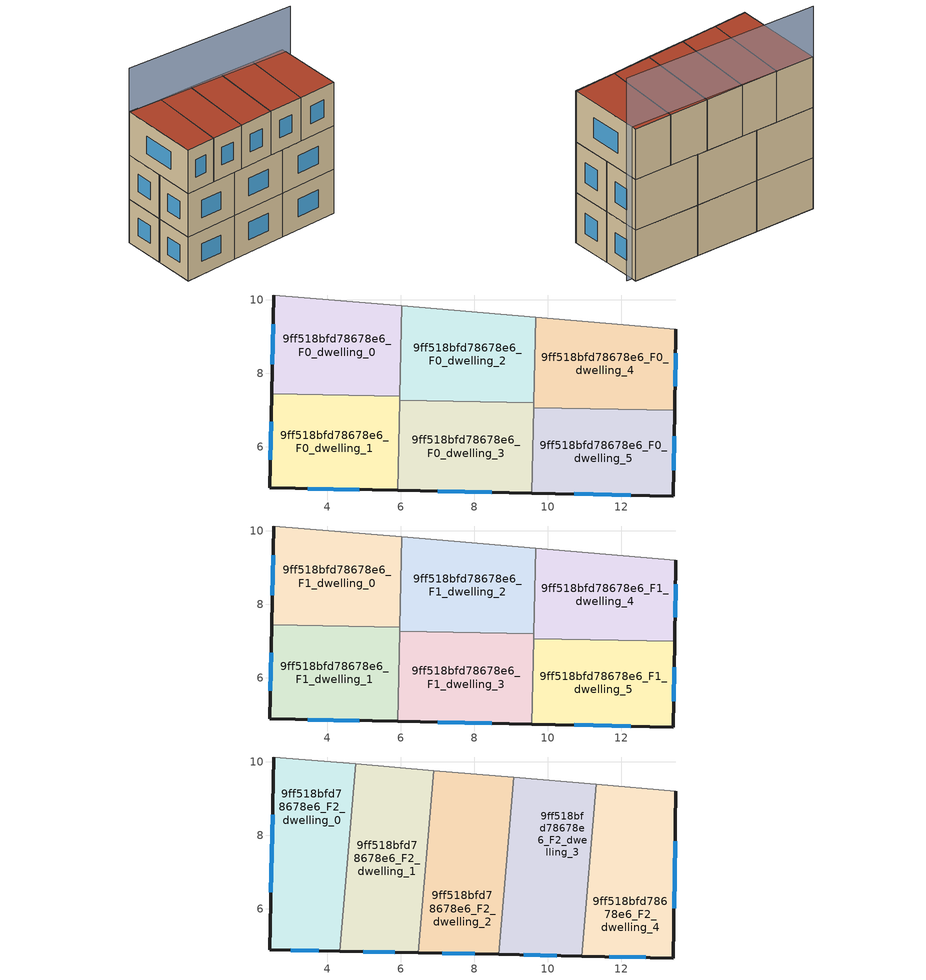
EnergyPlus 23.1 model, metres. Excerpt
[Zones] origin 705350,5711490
9ff518bfd78678e6_F0_dwelling_0
 floor ground (EU_floor_Construction): 5.98,7.38 6.03,9.84 2.56,10.13 2.49,7.45 z0
 wall outside (EU_wall_Construction): 2.49,7.45 2.56,10.13 z0:3
 wall to 9ff518bfd78678e6_F0_dwelling_1 (EU_wall_Construction): 5.98,7.38 2.49,7.45 z0:3
 wall adiabatic (EU_wall_Construction): 2.56,10.13 6.03,9.84 z0:3
 wall to 9ff518bfd78678e6_F0_dwelling_2 (EU_wall_Construction): 6.03,9.84 5.98,7.38 z0:3
 window (EU_Window_Construction): 2.51,8.25 2.54,9.33 z0.9:2.1
9ff518bfd78678e6_F0_dwelling_1
 floor ground (EU_floor_Construction): 5.92,4.82 5.98,7.38 2.49,7.45 2.44,4.89 z0
 wall outside (EU_wall_Construction): 5.92,4.82 2.44,4.89 2.49,7.45 z0:3
 wall to 9ff518bfd78678e6_F0_dwelling_3 (EU_wall_Construction): 5.97,7.27 5.92,4.82 z0:3
 wall to 9ff518bfd78678e6_F0_dwelling_2 (EU_wall_Construction): 5.98,7.38 5.97,7.27 z0:3
 window (EU_Window_Construction): 4.88,4.84 3.48,4.87 / 2.45,5.66 2.48,6.69 z0.9:2.1
9ff518bfd78678e6_F0_dwelling_2
 floor ground (EU_floor_Construction): 9.62,7.2 9.67,9.53 6.03,9.84 5.97,7.27 z0
 wall adiabatic (EU_wall_Construction): 6.03,9.84 9.67,9.53 z0:3
 wall to 9ff518bfd78678e6_F0_dwelling_4 (EU_wall_Construction): 9.67,9.53 9.62,7.2 z0:3
 wall to 9ff518bfd78678e6_F0_dwelling_3 (EU_wall_Construction): 9.62,7.2 5.97,7.27 z0:3
9ff518bfd78678e6_F0_dwelling_3
 floor ground (EU_floor_Construction): 9.57,4.75 9.62,7.2 5.97,7.27 5.92,4.82 z0
 wall outside (EU_wall_Construction): 9.57,4.75 5.92,4.82 z0:3
 wall to 9ff518bfd78678e6_F0_dwelling_5 (EU_wall_Construction): 9.61,7.07 9.57,4.75 z0:3
 wall to 9ff518bfd78678e6_F0_dwelling_4 (EU_wall_Construction): 9.62,7.2 9.62,7.07 z0:3
 window (EU_Window_Construction): 8.48,4.77 7.01,4.8 z0.9:2.1
9ff518bfd78678e6_F0_dwelling_4
 floor ground (EU_floor_Construction): 13.45,6.99 13.48,9.2 9.67,9.53 9.62,7.2 9.61,7.07 z0
 wall outside (EU_wall_Construction): 13.48,9.2 13.45,6.99 z0:3
 wall adiabatic (EU_wall_Construction): 9.67,9.53 13.48,9.2 z0:3
 wall to 9ff518bfd78678e6_F0_dwelling_5 (EU_wall_Construction): 13.45,6.99 9.61,7.07 z0:3
 window (EU_Window_Construction): 13.47,8.54 13.46,7.66 z0.9:2.1
9ff518bfd78678e6_F0_dwelling_5
 floor ground (EU_floor_Construction): 13.41,4.67 13.45,6.99 9.61,7.07 9.57,4.75 z0
 wall outside (EU_wall_Construction): 13.45,6.99 13.41,4.67 9.57,4.75 z0:3
 window (EU_Window_Construction): 12.26,4.69 10.72,4.72 / 13.43,6.3 13.42,5.36 z0.9:2.1
9ff518bfd78678e6_F1_dwelling_0
 floor to 9ff518bfd78678e6_F0_dwelling_0 (EU_floor_Construction): 5.98,7.38 6.03,9.84 2.56,10.13 2.49,7.45 z3
 wall outside (EU_wall_Construction): 2.49,7.45 2.56,10.13 z3:6
 wall to 9ff518bfd78678e6_F1_dwelling_1 (EU_wall_Construction): 5.98,7.38 2.49,7.45 z3:6
 wall adiabatic (EU_wall_Construction): 2.56,10.13 6.03,9.84 z3:6
 wall to 9ff518bfd78678e6_F1_dwelling_2 (EU_wall_Construction): 6.03,9.84 5.98,7.38 z3:6
 window (EU_Window_Construction): 2.51,8.25 2.54,9.33 z3.9:5.1
 ceiling adiabatic (EU_roof_Construction): 6.03,9.84 5.98,7.38 4.57,7.41 4.78,9.94 z6
9ff518bfd78678e6_F1_dwelling_1
 floor to 9ff518bfd78678e6_F0_dwelling_1 (EU_floor_Construction): 5.92,4.82 5.98,7.38 2.49,7.45 2.44,4.89 z3
 wall outside (EU_wall_Construction): 5.92,4.82 2.44,4.89 2.49,7.45 z3:6
 wall to 9ff518bfd78678e6_F1_dwelling_3 (EU_wall_Construction): 5.97,7.27 5.92,4.82 z3:6
 wall to 9ff518bfd78678e6_F1_dwelling_2 (EU_wall_Construction): 5.98,7.38 5.97,7.27 z3:6
 window (EU_Window_Construction): 4.88,4.84 3.48,4.87 / 2.45,5.66 2.48,6.69 z3.9:5.1
 ceiling adiabatic (EU_roof_Construction): 5.98,7.38 5.92,4.82 4.35,4.85 4.57,7.41 z6
9ff518bfd78678e6_F1_dwelling_2
 floor to 9ff518bfd78678e6_F0_dwelling_2 (EU_floor_Construction): 9.62,7.2 9.67,9.53 6.03,9.84 5.97,7.27 z3
 wall adiabatic (EU_wall_Construction): 6.03,9.84 9.67,9.53 z3:6
 wall to 9ff518bfd78678e6_F1_dwelling_4 (EU_wall_Construction): 9.67,9.53 9.62,7.2 z3:6
 wall to 9ff518bfd78678e6_F1_dwelling_3 (EU_wall_Construction): 9.62,7.2 5.97,7.27 z3:6
 ceiling adiabatic (EU_roof_Construction): 6.9,9.76 6.69,7.26 5.97,7.27 6.03,9.84 z6
9ff518bfd78678e6_F1_dwelling_3
 floor to 9ff518bfd78678e6_F0_dwelling_3 (EU_floor_Construction): 9.57,4.75 9.62,7.2 5.97,7.27 5.92,4.82 z3
 wall outside (EU_wall_Construction): 9.57,4.75 5.92,4.82 z3:6
 wall to 9ff518bfd78678e6_F1_dwelling_5 (EU_wall_Construction): 9.61,7.07 9.57,4.75 z3:6
 wall to 9ff518bfd78678e6_F1_dwelling_4 (EU_wall_Construction): 9.62,7.2 9.62,7.07 z3:6
 window (EU_Window_Construction): 8.48,4.77 7.01,4.8 z3.9:5.1
 ceiling adiabatic (EU_roof_Construction): 6.69,7.26 6.48,4.81 5.92,4.82 5.97,7.27 z6
9ff518bfd78678e6_F1_dwelling_4
 floor to 9ff518bfd78678e6_F0_dwelling_4 (EU_floor_Construction): 13.45,6.99 13.48,9.2 9.67,9.53 9.62,7.2 9.61,7.07 z3
 wall outside (EU_wall_Construction): 13.48,9.2 13.45,6.99 z3:6
 wall adiabatic (EU_wall_Construction): 9.67,9.53 13.48,9.2 z3:6
 wall to 9ff518bfd78678e6_F1_dwelling_5 (EU_wall_Construction): 13.45,6.99 9.61,7.07 z3:6
 window (EU_Window_Construction): 13.47,8.54 13.46,7.66 z3.9:5.1
9ff518bfd78678e6_F1_dwelling_5
 floor to 9ff518bfd78678e6_F0_dwelling_5 (EU_floor_Construction): 13.41,4.67 13.45,6.99 9.61,7.07 9.57,4.75 z3
 wall outside (EU_wall_Construction): 13.45,6.99 13.41,4.67 9.57,4.75 z3:6
 window (EU_Window_Construction): 12.26,4.69 10.72,4.72 / 13.43,6.3 13.42,5.36 z3.9:5.1
9ff518bfd78678e6_F2_dwelling_0
 floor to 9ff518bfd78678e6_F1_dwelling_0 (EU_floor_Construction): 4.57,7.41 4.78,9.94 2.56,10.13 2.5,7.45 z6
 floor to 9ff518bfd78678e6_F1_dwelling_1 (EU_floor_Construction): 4.35,4.85 4.57,7.41 2.5,7.45 2.44,4.89 z6
 wall outside (EU_wall_Construction): 4.35,4.85 2.44,4.89 2.56,10.13 z6:9
 wall adiabatic (EU_wall_Construction): 2.56,10.13 4.78,9.94 z6:9
 wall to 9ff518bfd78678e6_F2_dwelling_1 (EU_wall_Construction): 4.78,9.94 4.35,4.85 z6:9
 window (EU_Window_Construction): 3.78,4.86 3.01,4.88 / 2.47,6.46 2.52,8.56 z6.9:8.1
 roof outside (EU_roof_Construction): 4.78,9.94 4.35,4.85 2.44,4.89 2.56,10.13 z9
9ff518bfd78678e6_F2_dwelling_1
 floor adiabatic (EU_floor_Construction): 6.48,4.81 6.9,9.76 4.78,9.94 4.35,4.85 z6
 wall outside (EU_wall_Construction): 6.48,4.81 4.35,4.85 z6:9
 wall adiabatic (EU_wall_Construction): 4.78,9.94 6.9,9.76 z6:9
 wall to 9ff518bfd78678e6_F2_dwelling_2 (EU_wall_Construction): 6.9,9.76 6.48,4.81 z6:9
 window (EU_Window_Construction): 5.84,4.82 4.99,4.84 z6.9:8.1
 roof outside (EU_roof_Construction): 6.9,9.76 6.48,4.81 4.35,4.85 4.78,9.94 z9
9ff518bfd78678e6_F2_dwelling_2
 floor to 9ff518bfd78678e6_F1_dwelling_2 (EU_floor_Construction): 8.88,7.21 9.08,9.58 6.9,9.76 6.69,7.26 z6
 floor to 9ff518bfd78678e6_F1_dwelling_3 (EU_floor_Construction): 8.67,4.76 8.88,7.21 6.69,7.26 6.48,4.81 z6
 wall outside (EU_wall_Construction): 8.67,4.76 6.48,4.81 z6:9
 wall adiabatic (EU_wall_Construction): 6.9,9.76 9.08,9.58 z6:9
 wall to 9ff518bfd78678e6_F2_dwelling_3 (EU_wall_Construction): 9.08,9.58 8.67,4.76 z6:9
 window (EU_Window_Construction): 8.01,4.78 7.13,4.8 z6.9:8.1
 roof outside (EU_roof_Construction): 9.08,9.58 8.67,4.76 6.48,4.81 6.9,9.76 z9
9ff518bfd78678e6_F2_dwelling_3
 floor to 9ff518bfd78678e6_F1_dwelling_3 (EU_floor_Construction): 9.57,4.75 9.62,7.2 8.88,7.21 8.67,4.76 z6
 floor to 9ff518bfd78678e6_F1_dwelling_2 (EU_floor_Construction): 9.62,7.2 9.67,9.53 9.08,9.58 8.88,7.21 z6
 floor to 9ff518bfd78678e6_F1_dwelling_4 (EU_floor_Construction): 11.12,7.04 11.32,9.39 9.66,9.53 9.62,7.15 9.61,7.07 z6
 floor to 9ff518bfd78678e6_F1_dwelling_5 (EU_floor_Construction): 10.92,4.72 11.12,7.04 9.61,7.07 9.57,4.75 z6
 wall outside (EU_wall_Construction): 10.92,4.72 8.67,4.76 z6:9
 wall adiabatic (EU_wall_Construction): 9.08,9.58 11.32,9.39 z6:9
 wall to 9ff518bfd78678e6_F2_dwelling_4 (EU_wall_Construction): 11.32,9.39 10.92,4.72 z6:9
 window (EU_Window_Construction): 10.25,4.73 9.34,4.75 z6.9:8.1
 roof outside (EU_roof_Construction): 11.32,9.39 10.92,4.72 8.67,4.76 9.08,9.58 z9
9ff518bfd78678e6_F2_dwelling_4
 floor to 9ff518bfd78678e6_F1_dwelling_5 (EU_floor_Construction): 13.41,4.67 13.45,6.99 11.12,7.04 10.92,4.72 z6
 floor to 9ff518bfd78678e6_F1_dwelling_4 (EU_floor_Construction): 13.45,6.99 13.48,9.2 11.32,9.39 11.12,7.04 z6
 wall outside (EU_wall_Construction): 13.48,9.2 13.41,4.67 10.92,4.72 z6:9
 wall adiabatic (EU_wall_Construction): 11.32,9.39 13.48,9.2 z6:9
 window (EU_Window_Construction): 12.66,4.68 11.67,4.7 / 13.46,7.85 13.43,6.03 z6.9:8.1
 roof outside (EU_roof_Construction): 13.48,9.2 13.41,4.67 10.92,4.72 11.32,9.39 z9
shading: 13.78,8.88 2.56,10.13 z0:12
[Building]
EU S2 Campaign: North Axis=0; Terrain=City; Solar Distribution=FullExterior
[Site:Location]
London: Latitude=51.5; Longitude=-0.5; Time Zone=0; Elevation=25
[SizingPeriod:WeatherFileDays]
AnnualSizingPeriod: Begin Month=1; Begin Day of Month=1; End Month=12; End Day of Month=31; Day of Week for Start Day=Monday; Use Weather File Daylight Saving Period=No; Use Weather File Rain and Snow Indicators=No
[MATERIAL]
EU_InternalMass_Material: Roughness=MediumRough; Thickness=0.1; Conductivity=1; Density=1800; Specific Heat=900; Thermal Absorptance=0.9; Solar Absorptance=0.7; Visible Absorptance=0.7
[MATERIAL:NOMASS] Roughness=MediumRough; Thermal Absorptance=0.9; Solar Absorptance=0.7; Visible Absorptance=0.7
Name | Thermal Resistance
EU_wall_NoMass | 1.04674
EU_roof_NoMass | 4.32442
EU_floor_NoMass | 2.04616
[WINDOWMATERIAL:SIMPLEGLAZINGSYSTEM]
EU_Window_SimpleGlazing: UFactor=4.25843; Solar Heat Gain Coefficient=0.85; Visible Transmittance=0.85
[CONSTRUCTION]
EU_wall_Construction: EU_wall_NoMass
EU_roof_Construction: EU_roof_NoMass
EU_floor_Construction: EU_floor_NoMass
EU_InternalMass_Construction: EU_InternalMass_Material
EU_Window_Construction: EU_Window_SimpleGlazing
[ZONE] Type=1; Multiplier=1; Ceiling Height=autocalculate; Floor Area=autocalculate; Part of Total Floor Area=Yes
Name | Volume
9ff518bfd78678e6_F0_dwelling_0; 9ff518bfd78678e6_F1_dwelling_0 | 26.781
9ff518bfd78678e6_F2_dwelling_0 | 32.1409
9ff518bfd78678e6_F0_dwelling_1; 9ff518bfd78678e6_F1_dwelling_1 | 26.7795
9ff518bfd78678e6_F2_dwelling_1 | 32.1365
9ff518bfd78678e6_F0_dwelling_2; 9ff518bfd78678e6_F1_dwelling_2 | 26.7773
9ff518bfd78678e6_F2_dwelling_2 | 32.1335
9ff518bfd78678e6_F0_dwelling_3; 9ff518bfd78678e6_F1_dwelling_3 | 26.7891
9ff518bfd78678e6_F2_dwelling_3 | 32.135
9ff518bfd78678e6_F0_dwelling_4; 9ff518bfd78678e6_F1_dwelling_4 | 26.7803
9ff518bfd78678e6_F2_dwelling_4 | 32.1328
9ff518bfd78678e6_F0_dwelling_5; 9ff518bfd78678e6_F1_dwelling_5 | 26.7781
[INTERNALMASS] Construction=EU_InternalMass_Construction
Name | Zone or ZoneList | Surface Area
9ff518bfd78678e6_F0_dwelling_0_EU_InternalMass | 9ff518bfd78678e6_F0_dwelling_0 | 8.9271
9ff518bfd78678e6_F0_dwelling_1_EU_InternalMass | 9ff518bfd78678e6_F0_dwelling_1 | 8.9265
9ff518bfd78678e6_F0_dwelling_2_EU_InternalMass | 9ff518bfd78678e6_F0_dwelling_2 | 8.92588
9ff518bfd78678e6_F0_dwelling_3_EU_InternalMass | 9ff518bfd78678e6_F0_dwelling_3 | 8.9297
9ff518bfd78678e6_F0_dwelling_4_EU_InternalMass | 9ff518bfd78678e6_F0_dwelling_4 | 8.92751
9ff518bfd78678e6_F0_dwelling_5_EU_InternalMass | 9ff518bfd78678e6_F0_dwelling_5 | 8.92589
9ff518bfd78678e6_F1_dwelling_0_EU_InternalMass | 9ff518bfd78678e6_F1_dwelling_0 | 8.9271
9ff518bfd78678e6_F1_dwelling_1_EU_InternalMass | 9ff518bfd78678e6_F1_dwelling_1 | 8.9265
9ff518bfd78678e6_F1_dwelling_2_EU_InternalMass | 9ff518bfd78678e6_F1_dwelling_2 | 8.92588
9ff518bfd78678e6_F1_dwelling_3_EU_InternalMass | 9ff518bfd78678e6_F1_dwelling_3 | 8.9297
9ff518bfd78678e6_F1_dwelling_4_EU_InternalMass | 9ff518bfd78678e6_F1_dwelling_4 | 8.92751
9ff518bfd78678e6_F1_dwelling_5_EU_InternalMass | 9ff518bfd78678e6_F1_dwelling_5 | 8.92589
9ff518bfd78678e6_F2_dwelling_0_EU_InternalMass | 9ff518bfd78678e6_F2_dwelling_0 | 10.7134
9ff518bfd78678e6_F2_dwelling_1_EU_InternalMass | 9ff518bfd78678e6_F2_dwelling_1 | 10.7125
9ff518bfd78678e6_F2_dwelling_2_EU_InternalMass | 9ff518bfd78678e6_F2_dwelling_2 | 10.711
9ff518bfd78678e6_F2_dwelling_3_EU_InternalMass | 9ff518bfd78678e6_F2_dwelling_3 | 10.7117
9ff518bfd78678e6_F2_dwelling_4_EU_InternalMass | 9ff518bfd78678e6_F2_dwelling_4 | 10.7111
[OTHEREQUIPMENT] Fuel Type=Electricity; Design Level Calculation Method=Watts/Area; Power per Zone Floor Area=1; Fraction Latent=0; Fraction Radiant=0; Fraction Lost=0; Carbon Dioxide Generation Rate=0; EndUse Subcategory=EU_Step8_InternalGains
Name | Zone or ZoneList or Space or SpaceList | Schedule
EU_Step8_InternalGain_9ff518bfd78678e6_F0_dwelling_0_f000 | 9ff518bfd78678e6_F0_dwelling_0 | EU_Step8_GainSchedule_9ff518bfd78678e6_F0_dwelling_0_f000
EU_Step8_InternalGain_9ff518bfd78678e6_F0_dwelling_1_f000 | 9ff518bfd78678e6_F0_dwelling_1 | EU_Step8_GainSchedule_9ff518bfd78678e6_F0_dwelling_1_f000
EU_Step8_InternalGain_9ff518bfd78678e6_F0_dwelling_2_f000 | 9ff518bfd78678e6_F0_dwelling_2 | EU_Step8_GainSchedule_9ff518bfd78678e6_F0_dwelling_2_f000
EU_Step8_InternalGain_9ff518bfd78678e6_F0_dwelling_3_f000 | 9ff518bfd78678e6_F0_dwelling_3 | EU_Step8_GainSchedule_9ff518bfd78678e6_F0_dwelling_3_f000
EU_Step8_InternalGain_9ff518bfd78678e6_F0_dwelling_4_f000 | 9ff518bfd78678e6_F0_dwelling_4 | EU_Step8_GainSchedule_9ff518bfd78678e6_F0_dwelling_4_f000
EU_Step8_InternalGain_9ff518bfd78678e6_F0_dwelling_5_f000 | 9ff518bfd78678e6_F0_dwelling_5 | EU_Step8_GainSchedule_9ff518bfd78678e6_F0_dwelling_5_f000
EU_Step8_InternalGain_9ff518bfd78678e6_F1_dwelling_0_f000 | 9ff518bfd78678e6_F1_dwelling_0 | EU_Step8_GainSchedule_9ff518bfd78678e6_F1_dwelling_0_f000
EU_Step8_InternalGain_9ff518bfd78678e6_F1_dwelling_1_f000 | 9ff518bfd78678e6_F1_dwelling_1 | EU_Step8_GainSchedule_9ff518bfd78678e6_F1_dwelling_1_f000
EU_Step8_InternalGain_9ff518bfd78678e6_F1_dwelling_2_f000 | 9ff518bfd78678e6_F1_dwelling_2 | EU_Step8_GainSchedule_9ff518bfd78678e6_F1_dwelling_2_f000
EU_Step8_InternalGain_9ff518bfd78678e6_F1_dwelling_3_f000 | 9ff518bfd78678e6_F1_dwelling_3 | EU_Step8_GainSchedule_9ff518bfd78678e6_F1_dwelling_3_f000
EU_Step8_InternalGain_9ff518bfd78678e6_F1_dwelling_4_f000 | 9ff518bfd78678e6_F1_dwelling_4 | EU_Step8_GainSchedule_9ff518bfd78678e6_F1_dwelling_4_f000
EU_Step8_InternalGain_9ff518bfd78678e6_F1_dwelling_5_f000 | 9ff518bfd78678e6_F1_dwelling_5 | EU_Step8_GainSchedule_9ff518bfd78678e6_F1_dwelling_5_f000
EU_Step8_InternalGain_9ff518bfd78678e6_F2_dwelling_0_f000 | 9ff518bfd78678e6_F2_dwelling_0 | EU_Step8_GainSchedule_9ff518bfd78678e6_F2_dwelling_0_f000
EU_Step8_InternalGain_9ff518bfd78678e6_F2_dwelling_1_f000 | 9ff518bfd78678e6_F2_dwelling_1 | EU_Step8_GainSchedule_9ff518bfd78678e6_F2_dwelling_1_f000
EU_Step8_InternalGain_9ff518bfd78678e6_F2_dwelling_2_f000 | 9ff518bfd78678e6_F2_dwelling_2 | EU_Step8_GainSchedule_9ff518bfd78678e6_F2_dwelling_2_f000
EU_Step8_InternalGain_9ff518bfd78678e6_F2_dwelling_3_f000 | 9ff518bfd78678e6_F2_dwelling_3 | EU_Step8_GainSchedule_9ff518bfd78678e6_F2_dwelling_3_f000
EU_Step8_InternalGain_9ff518bfd78678e6_F2_dwelling_4_f000 | 9ff518bfd78678e6_F2_dwelling_4 | EU_Step8_GainSchedule_9ff518bfd78678e6_F2_dwelling_4_f000
[ZONEVENTILATION:DESIGNFLOWRATE] Schedule=EU_AlwaysOn; Design Flow Rate Calculation Method=AirChanges/Hour; Air Changes per Hour=0.488719; Ventilation Type=Natural; Fan Pressure Rise=0; Fan Total Efficiency=1; Constant Term Coefficient=1; Temperature Term Coefficient=0; Velocity Term Coefficient=0; Velocity Squared Term Coefficient=0; Minimum Indoor Temperature=-100; Maximum Indoor Temperature=100; Delta Temperature=-100; Minimum Outdoor Temperature=-100; Maximum Outdoor Temperature=100; Maximum Wind Speed=40
Name | Zone or ZoneList or Space or SpaceList
EU_ConstantAir_9ff518bfd78678e6_F0_dwelling_0 | 9ff518bfd78678e6_F0_dwelling_0
EU_ConstantAir_9ff518bfd78678e6_F0_dwelling_1 | 9ff518bfd78678e6_F0_dwelling_1
EU_ConstantAir_9ff518bfd78678e6_F0_dwelling_2 | 9ff518bfd78678e6_F0_dwelling_2
EU_ConstantAir_9ff518bfd78678e6_F0_dwelling_3 | 9ff518bfd78678e6_F0_dwelling_3
EU_ConstantAir_9ff518bfd78678e6_F0_dwelling_4 | 9ff518bfd78678e6_F0_dwelling_4
EU_ConstantAir_9ff518bfd78678e6_F0_dwelling_5 | 9ff518bfd78678e6_F0_dwelling_5
EU_ConstantAir_9ff518bfd78678e6_F1_dwelling_0 | 9ff518bfd78678e6_F1_dwelling_0
EU_ConstantAir_9ff518bfd78678e6_F1_dwelling_1 | 9ff518bfd78678e6_F1_dwelling_1
EU_ConstantAir_9ff518bfd78678e6_F1_dwelling_2 | 9ff518bfd78678e6_F1_dwelling_2
EU_ConstantAir_9ff518bfd78678e6_F1_dwelling_3 | 9ff518bfd78678e6_F1_dwelling_3
EU_ConstantAir_9ff518bfd78678e6_F1_dwelling_4 | 9ff518bfd78678e6_F1_dwelling_4
EU_ConstantAir_9ff518bfd78678e6_F1_dwelling_5 | 9ff518bfd78678e6_F1_dwelling_5
EU_ConstantAir_9ff518bfd78678e6_F2_dwelling_0 | 9ff518bfd78678e6_F2_dwelling_0
EU_ConstantAir_9ff518bfd78678e6_F2_dwelling_1 | 9ff518bfd78678e6_F2_dwelling_1
EU_ConstantAir_9ff518bfd78678e6_F2_dwelling_2 | 9ff518bfd78678e6_F2_dwelling_2
EU_ConstantAir_9ff518bfd78678e6_F2_dwelling_3 | 9ff518bfd78678e6_F2_dwelling_3
EU_ConstantAir_9ff518bfd78678e6_F2_dwelling_4 | 9ff518bfd78678e6_F2_dwelling_4
[HVACTEMPLATE:THERMOSTAT] Constant Heating Setpoint=20; Constant Cooling Setpoint=50
EU_HeatOnly_9ff518bfd78678e6_F0_dwelling_0; EU_HeatOnly_9ff518bfd78678e6_F0_dwelling_1; EU_HeatOnly_9ff518bfd78678e6_F0_dwelling_2; EU_HeatOnly_9ff518bfd78678e6_F0_dwelling_3; EU_HeatOnly_9ff518bfd78678e6_F0_dwelling_4; EU_HeatOnly_9ff518bfd78678e6_F0_dwelling_5; EU_HeatOnly_9ff518bfd78678e6_F1_dwelling_0; EU_HeatOnly_9ff518bfd78678e6_F1_dwelling_1; EU_HeatOnly_9ff518bfd78678e6_F1_dwelling_2; EU_HeatOnly_9ff518bfd78678e6_F1_dwelling_3; EU_HeatOnly_9ff518bfd78678e6_F1_dwelling_4; EU_HeatOnly_9ff518bfd78678e6_F1_dwelling_5; EU_HeatOnly_9ff518bfd78678e6_F2_dwelling_0; EU_HeatOnly_9ff518bfd78678e6_F2_dwelling_1; EU_HeatOnly_9ff518bfd78678e6_F2_dwelling_2; EU_HeatOnly_9ff518bfd78678e6_F2_dwelling_3; EU_HeatOnly_9ff518bfd78678e6_F2_dwelling_4
[HVACTEMPLATE:ZONE:IDEALLOADSAIRSYSTEM] System Availability Schedule=EU_AlwaysOn; Maximum Heating Supply Air Temperature=50; Minimum Cooling Supply Air Temperature=13; Maximum Heating Supply Air Humidity Ratio=0.0156; Minimum Cooling Supply Air Humidity Ratio=0.0077; Heating Limit=NoLimit; Cooling Limit=NoLimit; Heating Availability Schedule=EU_AlwaysOn; Cooling Availability Schedule=EU_CoolingOff; Dehumidification Control Type=ConstantSensibleHeatRatio; Cooling Sensible Heat Ratio=0.7; Dehumidification Setpoint=60; Humidification Control Type=None; Humidification Setpoint=30; Outdoor Air Method=None; Outdoor Air Flow Rate per Person=0.00944; Outdoor Air Flow Rate per Zone Floor Area=0; Outdoor Air Flow Rate per Zone=0; Demand Controlled Ventilation Type=None; Outdoor Air Economizer Type=NoEconomizer; Heat Recovery Type=None; Sensible Heat Recovery Effectiveness=0.7; Latent Heat Recovery Effectiveness=0.65
Name | Template Thermostat
9ff518bfd78678e6_F0_dwelling_0 | EU_HeatOnly_9ff518bfd78678e6_F0_dwelling_0
9ff518bfd78678e6_F0_dwelling_1 | EU_HeatOnly_9ff518bfd78678e6_F0_dwelling_1
9ff518bfd78678e6_F0_dwelling_2 | EU_HeatOnly_9ff518bfd78678e6_F0_dwelling_2
9ff518bfd78678e6_F0_dwelling_3 | EU_HeatOnly_9ff518bfd78678e6_F0_dwelling_3
9ff518bfd78678e6_F0_dwelling_4 | EU_HeatOnly_9ff518bfd78678e6_F0_dwelling_4
9ff518bfd78678e6_F0_dwelling_5 | EU_HeatOnly_9ff518bfd78678e6_F0_dwelling_5
9ff518bfd78678e6_F1_dwelling_0 | EU_HeatOnly_9ff518bfd78678e6_F1_dwelling_0
9ff518bfd78678e6_F1_dwelling_1 | EU_HeatOnly_9ff518bfd78678e6_F1_dwelling_1
9ff518bfd78678e6_F1_dwelling_2 | EU_HeatOnly_9ff518bfd78678e6_F1_dwelling_2
9ff518bfd78678e6_F1_dwelling_3 | EU_HeatOnly_9ff518bfd78678e6_F1_dwelling_3
9ff518bfd78678e6_F1_dwelling_4 | EU_HeatOnly_9ff518bfd78678e6_F1_dwelling_4
9ff518bfd78678e6_F1_dwelling_5 | EU_HeatOnly_9ff518bfd78678e6_F1_dwelling_5
9ff518bfd78678e6_F2_dwelling_0 | EU_HeatOnly_9ff518bfd78678e6_F2_dwelling_0
9ff518bfd78678e6_F2_dwelling_1 | EU_HeatOnly_9ff518bfd78678e6_F2_dwelling_1
9ff518bfd78678e6_F2_dwelling_2 | EU_HeatOnly_9ff518bfd78678e6_F2_dwelling_2
9ff518bfd78678e6_F2_dwelling_3 | EU_HeatOnly_9ff518bfd78678e6_F2_dwelling_3
9ff518bfd78678e6_F2_dwelling_4 | EU_HeatOnly_9ff518bfd78678e6_F2_dwelling_4
[SIZING:ZONE] Zone Cooling Design Supply Air Temperature Input Method=SupplyAirTemperature; Zone Cooling Design Supply Air Temperature=13; Zone Heating Design Supply Air Temperature Input Method=SupplyAirTemperature; Zone Heating Design Supply Air Temperature=50; Zone Cooling Design Supply Air Humidity Ratio=0.008; Zone Heating Design Supply Air Humidity Ratio=0.008; Cooling Design Air Flow Method=DesignDay; Cooling Design Air Flow Rate=0; Cooling Minimum Air Flow per Zone Floor Area=0.000762; Cooling Minimum Air Flow=0; Cooling Minimum Air Flow Fraction=0.2; Heating Design Air Flow Method=DesignDay; Heating Design Air Flow Rate=0; Heating Maximum Air Flow per Zone Floor Area=0.002032; Heating Maximum Air Flow=0.141576; Heating Maximum Air Flow Fraction=0.3; Account for Dedicated Outdoor Air System=No; Dedicated Outdoor Air System Control Strategy=NeutralSupplyAir; Dedicated Outdoor Air Low Setpoint Temperature for Design=autosize; Dedicated Outdoor Air High Setpoint Temperature for Design=autosize; Zone Load Sizing Method=Sensible Load Only No Latent Load; Zone Latent Cooling Design Supply Air Humidity Ratio Input Method=HumidityRatioDifference; Zone Cooling Design Supply Air Humidity Ratio Difference=0.005; Zone Latent Heating Design Supply Air Humidity Ratio Input Method=HumidityRatioDifference; Zone Humidification Design Supply Air Humidity Ratio Difference=0.005
9ff518bfd78678e6_F0_dwelling_0; 9ff518bfd78678e6_F0_dwelling_1; 9ff518bfd78678e6_F0_dwelling_2; 9ff518bfd78678e6_F0_dwelling_3; 9ff518bfd78678e6_F0_dwelling_4; 9ff518bfd78678e6_F0_dwelling_5; 9ff518bfd78678e6_F1_dwelling_0; 9ff518bfd78678e6_F1_dwelling_1; 9ff518bfd78678e6_F1_dwelling_2; 9ff518bfd78678e6_F1_dwelling_3; 9ff518bfd78678e6_F1_dwelling_4; 9ff518bfd78678e6_F1_dwelling_5; 9ff518bfd78678e6_F2_dwelling_0; 9ff518bfd78678e6_F2_dwelling_1; 9ff518bfd78678e6_F2_dwelling_2; 9ff518bfd78678e6_F2_dwelling_3; 9ff518bfd78678e6_F2_dwelling_4
[SCHEDULE:CONSTANT]
Name | Hourly Value
EU_AlwaysOn | 1
EU_CoolingOff | 0
[SCHEDULE:FILE] Column Number=1; Rows to Skip at Top=0; Number of Hours of Data=8760; Column Separator=Comma; Interpolate to Timestep=No; Minutes per Item=60; Adjust Schedule for Daylight Savings=Yes
Name | File
EU_Step8_GainSchedule_9ff518bfd78678e6_F0_dwelling_0_f000 | ../../schedules/9ff518bfd78678e6/9ff518bfd78678e6_F0_dwelling_0_f000_gain.csv
EU_Step8_GainSchedule_9ff518bfd78678e6_F0_dwelling_1_f000 | ../../schedules/9ff518bfd78678e6/9ff518bfd78678e6_F0_dwelling_1_f000_gain.csv
EU_Step8_GainSchedule_9ff518bfd78678e6_F0_dwelling_2_f000 | ../../schedules/9ff518bfd78678e6/9ff518bfd78678e6_F0_dwelling_2_f000_gain.csv
EU_Step8_GainSchedule_9ff518bfd78678e6_F0_dwelling_3_f000 | ../../schedules/9ff518bfd78678e6/9ff518bfd78678e6_F0_dwelling_3_f000_gain.csv
EU_Step8_GainSchedule_9ff518bfd78678e6_F0_dwelling_4_f000 | ../../schedules/9ff518bfd78678e6/9ff518bfd78678e6_F0_dwelling_4_f000_gain.csv
EU_Step8_GainSchedule_9ff518bfd78678e6_F0_dwelling_5_f000 | ../../schedules/9ff518bfd78678e6/9ff518bfd78678e6_F0_dwelling_5_f000_gain.csv
EU_Step8_GainSchedule_9ff518bfd78678e6_F1_dwelling_0_f000 | ../../schedules/9ff518bfd78678e6/9ff518bfd78678e6_F1_dwelling_0_f000_gain.csv
EU_Step8_GainSchedule_9ff518bfd78678e6_F1_dwelling_1_f000 | ../../schedules/9ff518bfd78678e6/9ff518bfd78678e6_F1_dwelling_1_f000_gain.csv
EU_Step8_GainSchedule_9ff518bfd78678e6_F1_dwelling_2_f000 | ../../schedules/9ff518bfd78678e6/9ff518bfd78678e6_F1_dwelling_2_f000_gain.csv
EU_Step8_GainSchedule_9ff518bfd78678e6_F1_dwelling_3_f000 | ../../schedules/9ff518bfd78678e6/9ff518bfd78678e6_F1_dwelling_3_f000_gain.csv
EU_Step8_GainSchedule_9ff518bfd78678e6_F1_dwelling_4_f000 | ../../schedules/9ff518bfd78678e6/9ff518bfd78678e6_F1_dwelling_4_f000_gain.csv
EU_Step8_GainSchedule_9ff518bfd78678e6_F1_dwelling_5_f000 | ../../schedules/9ff518bfd78678e6/9ff518bfd78678e6_F1_dwelling_5_f000_gain.csv
EU_Step8_GainSchedule_9ff518bfd78678e6_F2_dwelling_0_f000 | ../../schedules/9ff518bfd78678e6/9ff518bfd78678e6_F2_dwelling_0_f000_gain.csv
EU_Step8_GainSchedule_9ff518bfd78678e6_F2_dwelling_1_f000 | ../../schedules/9ff518bfd78678e6/9ff518bfd78678e6_F2_dwelling_1_f000_gain.csv
EU_Step8_GainSchedule_9ff518bfd78678e6_F2_dwelling_2_f000 | ../../schedules/9ff518bfd78678e6/9ff518bfd78678e6_F2_dwelling_2_f000_gain.csv
EU_Step8_GainSchedule_9ff518bfd78678e6_F2_dwelling_3_f000 | ../../schedules/9ff518bfd78678e6/9ff518bfd78678e6_F2_dwelling_3_f000_gain.csv
EU_Step8_GainSchedule_9ff518bfd78678e6_F2_dwelling_4_f000 | ../../schedules/9ff518bfd78678e6/9ff518bfd78678e6_F2_dwelling_4_f000_gain.csv
